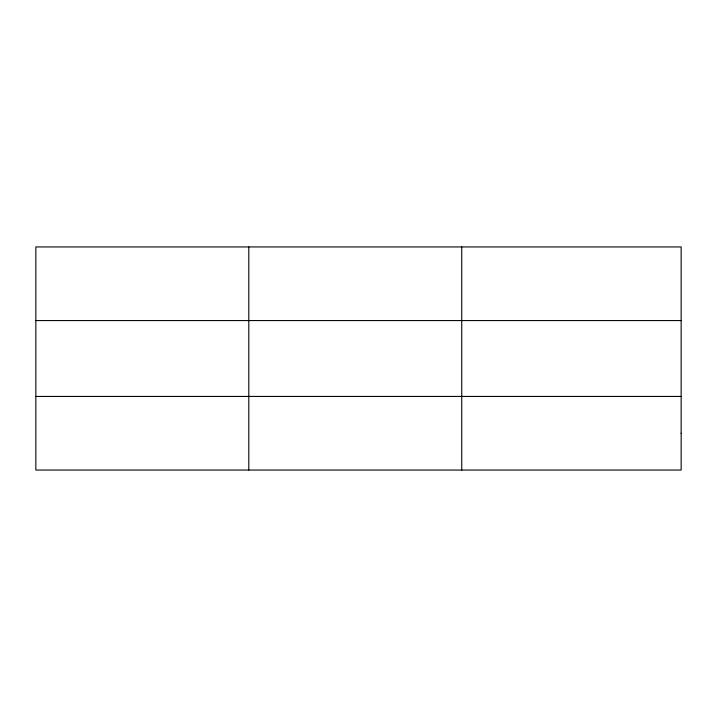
<?xml version="1.0" encoding="UTF-8"?>
<svg xmlns="http://www.w3.org/2000/svg" width="717" height="717" viewBox="0 0 717 717"><rect width="100%" height="100%" fill="white"/><g stroke="black" fill="none" stroke-linecap="round" stroke-linejoin="round"><path stroke-width="1.08" d="M248.799 246.944L248.799 470.056M461.748 246.944L461.748 470.056M35.85 320.571L681.15 320.571M35.85 396.429L681.15 396.429M681.15 433.238L681.15 470.056L35.85 470.056L35.85 246.944L681.15 246.944L681.15 433.238"/></g></svg>
